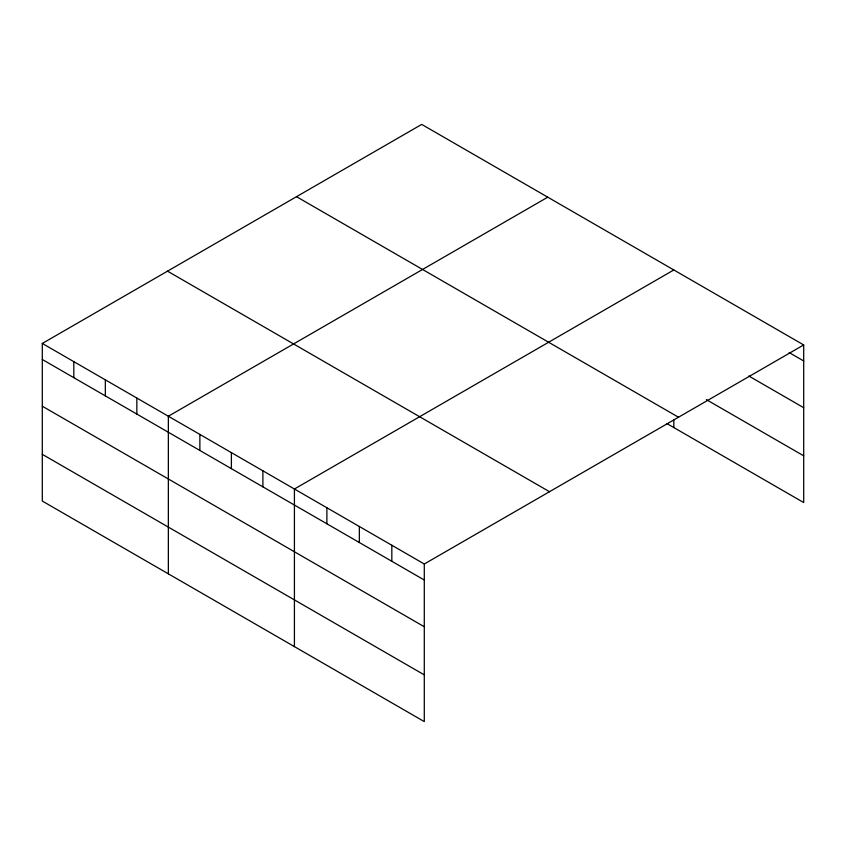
<?xml version="1.0" encoding="UTF-8"?>
<svg xmlns="http://www.w3.org/2000/svg" width="846" height="846" viewBox="0 0 846 846"><rect width="100%" height="100%" fill="white"/><g stroke="black" fill="none" stroke-linecap="round" stroke-linejoin="round"><path stroke-width="1.27" d="M42.3 343.455L424.29 563.996L424.29 721.596L42.3 501.054L42.3 343.455L421.71 124.404L803.7 344.946L803.7 502.545L667.071 423.666M547.764 197.181L168.354 416.232L168.354 573.831M673.828 269.959L294.419 489.009L294.419 646.619M424.29 563.996L803.7 344.946M789.149 352.571L803.7 360.978M748.837 376.015L803.7 407.698M706.294 399.587L803.7 455.825M296.502 196.684L678.492 417.226M167.508 271.164L549.498 491.706M42.3 359.487L424.29 580.028M42.3 406.207L424.29 626.749M42.3 454.334L424.29 674.875M673.828 419.775L673.828 427.568M391.825 545.247L391.825 561.279M359.349 526.498L359.349 542.529M326.884 507.759L326.884 523.79M262.894 470.81L262.894 486.841M231.381 452.621L231.381 468.652M199.868 434.421L199.868 450.453M136.841 398.032L136.841 414.064M105.327 379.843L105.327 395.875M73.814 361.644L73.814 377.676"/></g></svg>
